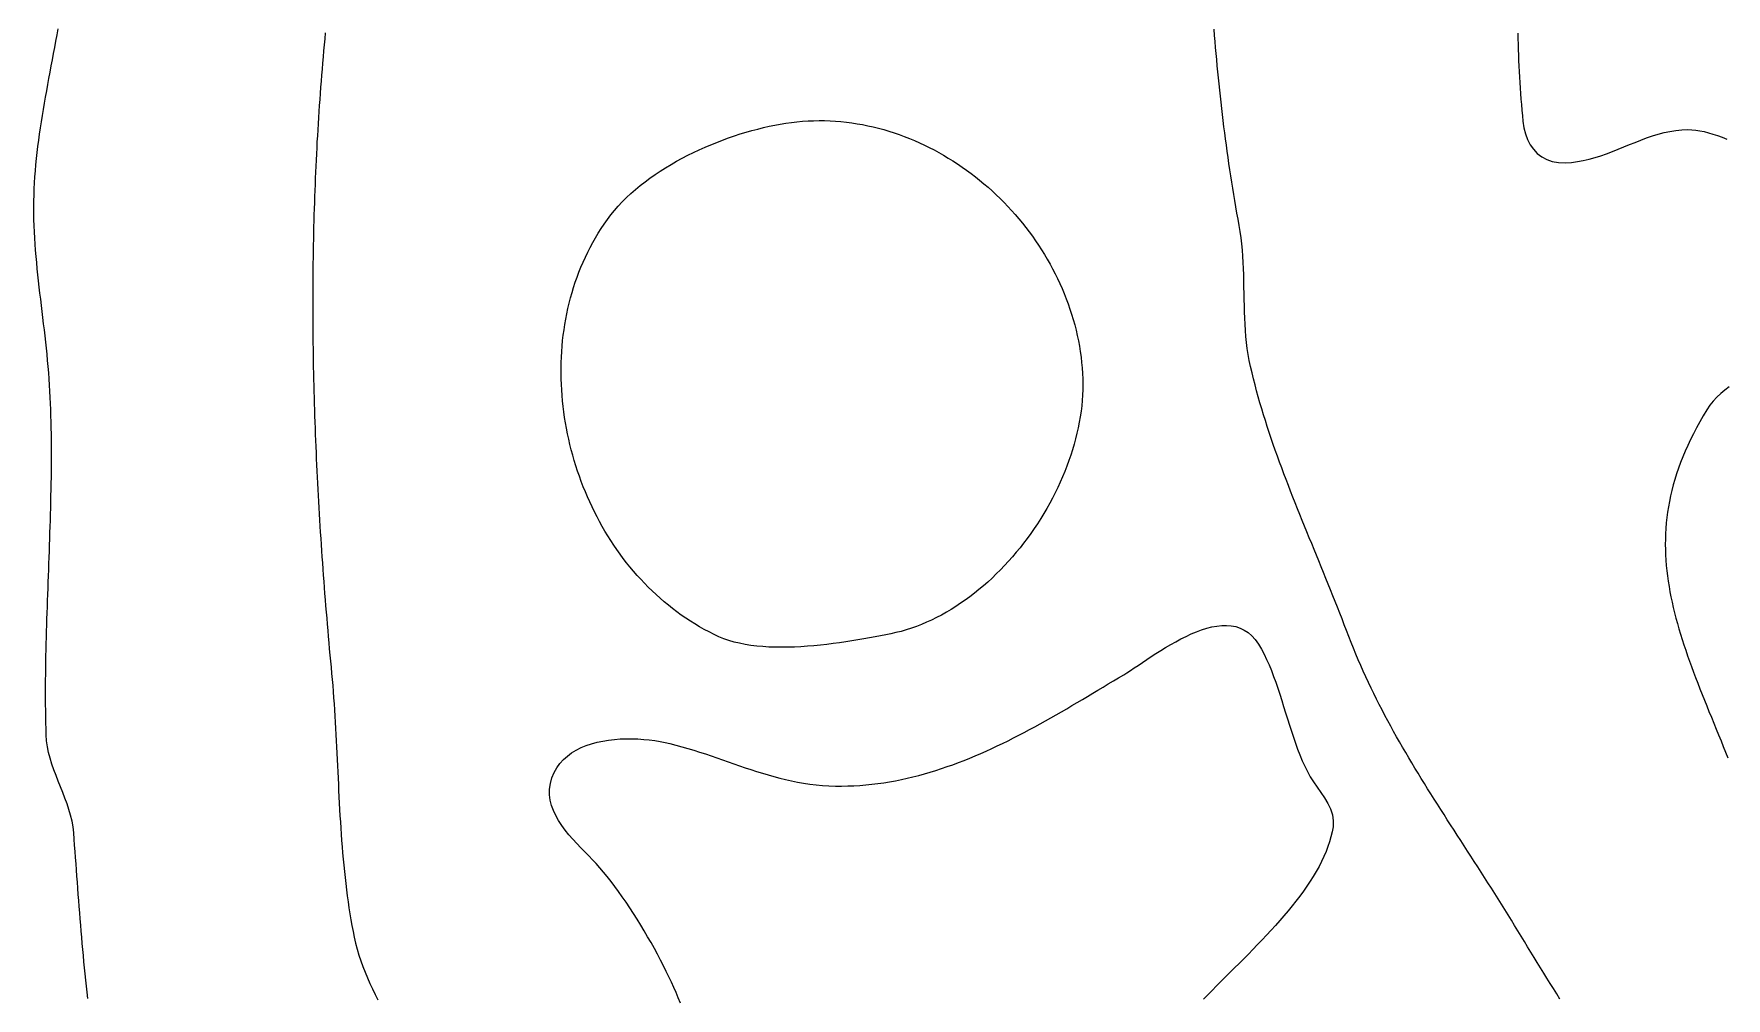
# Model space of a CAD drawing. Header units: millimetres. Extents: x 30 to 1626, y 31 to 955.
# Drawn here: x 76.4 to 352.3, y 327.3 to 484.5 of the extents above; entities that cross this region are included whole.
import ezdxf

# ---------------------------------------------------------------- set-up
doc = ezdxf.new("R2010")
doc.units = ezdxf.units.MM
doc.layers.add('0_0_0', color=3, linetype='Continuous')

msp = doc.modelspace()

# ---------------------------------------------------------------- linework, layer by layer
at = {"layer": '0_0_0'}
for points in [[(85.21, 327.25), (85.09, 328.25), (84.98, 329.25), (84.87, 330.24), (84.76, 331.24), (84.66, 332.24), (84.56, 333.23), (84.47, 334.23), (84.38, 335.23), (84.29, 336.23), (84.2, 337.22), (84.11, 338.22), (84.03, 339.22), (83.95, 340.21), (83.87, 341.21), (83.79, 342.21), (83.71, 343.21), (83.64, 344.21), (83.56, 345.2), (83.49, 346.2), (83.42, 347.2), (83.34, 348.2), (83.27, 349.2), (83.19, 350.21), (83.12, 351.21), (83.04, 352.21), (82.97, 353.21), (82.89, 354.22), (82.78, 355.2), (82.61, 356.16), (82.38, 357.11), (82.1, 358.06), (81.8, 358.99), (81.46, 359.92), (81.1, 360.84), (80.73, 361.76), (80.37, 362.68), (80, 363.6), (79.66, 364.53), (79.34, 365.45), (79.05, 366.39), (78.8, 367.33), (78.61, 368.28), (78.47, 369.24), (78.4, 370.22), (78.37, 371.2), (78.35, 372.19), (78.33, 373.17), (78.32, 374.16), (78.31, 375.15), (78.3, 376.14), (78.3, 377.13), (78.3, 378.12), (78.31, 379.11), (78.32, 380.11), (78.33, 381.1), (78.35, 382.1), (78.36, 383.09), (78.39, 384.09), (78.41, 385.09), (78.43, 386.09), (78.46, 387.09), (78.49, 388.09), (78.52, 389.09), (78.55, 390.09), (78.59, 391.1), (78.62, 392.1), (78.66, 393.1), (78.7, 394.11), (78.73, 395.11), (78.77, 396.12), (78.81, 397.12), (78.84, 398.13), (78.88, 399.13), (78.92, 400.14), (78.95, 401.15), (78.99, 402.15), (79.02, 403.16), (79.05, 404.16), (79.08, 405.17), (79.11, 406.18), (79.14, 407.18), (79.16, 408.19), (79.18, 409.19), (79.2, 410.2), (79.22, 411.2), (79.24, 412.21), (79.25, 413.21), (79.26, 414.22), (79.26, 415.22), (79.26, 416.22), (79.26, 417.23), (79.25, 418.23), (79.24, 419.23), (79.23, 420.23), (79.21, 421.23), (79.18, 422.23), (79.15, 423.23), (79.11, 424.22), (79.07, 425.22), (79.02, 426.23), (78.96, 427.23), (78.9, 428.23), (78.82, 429.24), (78.73, 430.24), (78.64, 431.24), (78.54, 432.24), (78.44, 433.24), (78.33, 434.23), (78.21, 435.23), (78.1, 436.23), (77.98, 437.22), (77.86, 438.22), (77.74, 439.21), (77.62, 440.21), (77.5, 441.21), (77.38, 442.2), (77.27, 443.2), (77.16, 444.19), (77.05, 445.19), (76.95, 446.19), (76.85, 447.18), (76.76, 448.18), (76.68, 449.18), (76.61, 450.18), (76.54, 451.18), (76.49, 452.18), (76.45, 453.18), (76.41, 454.19), (76.39, 455.19), (76.39, 456.2), (76.39, 457.21), (76.42, 458.22), (76.45, 459.19), (76.5, 460.17), (76.56, 461.15), (76.64, 462.14), (76.73, 463.13), (76.83, 464.12), (76.94, 465.11), (77.06, 466.11), (77.18, 467.11), (77.32, 468.11), (77.47, 469.12), (77.62, 470.12), (77.78, 471.13), (77.95, 472.14), (78.12, 473.15), (78.3, 474.16), (78.48, 475.18), (78.66, 476.19), (78.85, 477.2), (79.04, 478.21), (79.23, 479.23), (79.42, 480.24), (79.61, 481.25), (79.8, 482.26), (79.99, 483.27), (80.18, 484.28), (80.36, 485.29)], [(123.91, 484.64), (123.82, 483.65), (123.72, 482.66), (123.63, 481.68), (123.55, 480.69), (123.46, 479.7), (123.38, 478.71), (123.3, 477.73), (123.22, 476.74), (123.15, 475.75), (123.07, 474.76), (123, 473.78), (122.93, 472.79), (122.86, 471.8), (122.8, 470.81), (122.74, 469.82), (122.68, 468.83), (122.62, 467.84), (122.56, 466.85), (122.51, 465.86), (122.46, 464.88), (122.41, 463.89), (122.36, 462.9), (122.32, 461.91), (122.28, 460.92), (122.24, 459.92), (122.2, 458.93), (122.16, 457.94), (122.13, 456.95), (122.1, 455.96), (122.07, 454.97), (122.04, 453.98), (122.01, 452.99), (121.99, 452), (121.97, 451), (121.95, 450.01), (121.93, 449.02), (121.91, 448.03), (121.9, 447.04), (121.89, 446.04), (121.88, 445.05), (121.87, 444.06), (121.87, 443.06), (121.86, 442.07), (121.86, 441.08), (121.86, 440.08), (121.86, 439.09), (121.86, 438.1), (121.87, 437.1), (121.88, 436.11), (121.89, 435.12), (121.9, 434.12), (121.91, 433.13), (121.93, 432.13), (121.94, 431.14), (121.96, 430.14), (121.98, 429.15), (122, 428.15), (122.03, 427.16), (122.05, 426.16), (122.08, 425.17), (122.11, 424.17), (122.14, 423.17), (122.17, 422.18), (122.21, 421.18), (122.24, 420.19), (122.28, 419.19), (122.32, 418.19), (122.36, 417.2), (122.4, 416.2), (122.45, 415.2), (122.49, 414.2), (122.54, 413.21), (122.59, 412.21), (122.64, 411.21), (122.69, 410.21), (122.75, 409.22), (122.8, 408.22), (122.86, 407.22), (122.92, 406.22), (122.98, 405.22), (123.04, 404.22), (123.1, 403.23), (123.17, 402.23), (123.23, 401.23), (123.3, 400.23), (123.37, 399.23), (123.44, 398.23), (123.51, 397.23), (123.58, 396.23), (123.66, 395.23), (123.74, 394.23), (123.81, 393.23), (123.89, 392.23), (123.97, 391.23), (124.05, 390.23), (124.14, 389.23), (124.22, 388.23), (124.31, 387.23), (124.39, 386.23), (124.48, 385.23), (124.57, 384.23), (124.66, 383.22), (124.76, 382.22), (124.85, 381.22), (124.94, 380.22), (125.03, 379.24), (125.12, 378.25), (125.2, 377.27), (125.27, 376.27), (125.34, 375.28), (125.41, 374.28), (125.47, 373.28), (125.53, 372.27), (125.59, 371.27), (125.64, 370.26), (125.7, 369.25), (125.75, 368.24), (125.8, 367.22), (125.85, 366.21), (125.89, 365.19), (125.94, 364.17), (125.99, 363.15), (126.04, 362.13), (126.09, 361.12), (126.14, 360.1), (126.2, 359.08), (126.25, 358.06), (126.31, 357.04), (126.37, 356.03), (126.44, 355.01), (126.5, 354), (126.58, 352.99), (126.66, 351.98), (126.74, 350.97), (126.83, 349.97), (126.92, 348.96), (127.02, 347.96), (127.13, 346.97), (127.24, 345.97), (127.36, 344.98), (127.49, 344), (127.62, 343.02), (127.77, 342.04), (127.92, 341.06), (128.08, 340.09), (128.26, 339.13), (128.44, 338.17), (128.63, 337.22), (128.85, 336.24), (129.11, 335.28), (129.4, 334.33), (129.71, 333.38), (130.05, 332.45), (130.41, 331.53), (130.8, 330.61), (131.2, 329.7), (131.61, 328.8), (132.04, 327.9), (132.47, 327)], [(325.25, 327.16), (324.72, 328), (324.19, 328.85), (323.65, 329.69), (323.12, 330.54), (322.6, 331.39), (322.07, 332.24), (321.54, 333.1), (321.02, 333.95), (320.49, 334.81), (319.96, 335.67), (319.44, 336.53), (318.91, 337.4), (318.38, 338.26), (317.85, 339.13), (317.32, 339.99), (316.78, 340.86), (316.25, 341.73), (315.7, 342.6), (315.16, 343.47), (314.61, 344.35), (314.06, 345.22), (313.5, 346.1), (312.94, 346.97), (312.39, 347.84), (311.83, 348.71), (311.27, 349.57), (310.72, 350.43), (310.16, 351.28), (309.61, 352.14), (309.06, 352.99), (308.51, 353.84), (307.97, 354.68), (307.42, 355.53), (306.88, 356.37), (306.34, 357.21), (305.8, 358.06), (305.26, 358.9), (304.73, 359.74), (304.2, 360.58), (303.67, 361.42), (303.15, 362.26), (302.63, 363.1), (302.11, 363.95), (301.6, 364.79), (301.09, 365.64), (300.59, 366.49), (300.09, 367.34), (299.59, 368.2), (299.1, 369.05), (298.61, 369.91), (298.13, 370.77), (297.65, 371.64), (297.18, 372.51), (296.71, 373.39), (296.25, 374.27), (295.79, 375.15), (295.34, 376.04), (294.9, 376.94), (294.46, 377.84), (294.02, 378.74), (293.6, 379.66), (293.18, 380.58), (292.76, 381.5), (292.36, 382.44), (291.96, 383.38), (291.56, 384.33), (291.18, 385.28), (290.8, 386.25), (290.43, 387.22), (290.07, 388.17), (289.71, 389.11), (289.34, 390.06), (288.97, 391), (288.6, 391.95), (288.22, 392.89), (287.84, 393.84), (287.46, 394.78), (287.08, 395.72), (286.7, 396.67), (286.31, 397.61), (285.92, 398.55), (285.54, 399.5), (285.15, 400.44), (284.76, 401.39), (284.37, 402.33), (283.99, 403.28), (283.6, 404.22), (283.22, 405.17), (282.83, 406.12), (282.45, 407.07), (282.07, 408.01), (281.7, 408.96), (281.33, 409.91), (280.96, 410.87), (280.59, 411.82), (280.23, 412.77), (279.87, 413.73), (279.52, 414.68), (279.17, 415.64), (278.83, 416.6), (278.5, 417.56), (278.16, 418.52), (277.84, 419.49), (277.52, 420.45), (277.21, 421.42), (276.91, 422.39), (276.62, 423.36), (276.33, 424.33), (276.05, 425.31), (275.78, 426.29), (275.52, 427.27), (275.27, 428.25), (275.03, 429.23), (274.79, 430.22), (274.59, 431.2), (274.41, 432.18), (274.26, 433.16), (274.14, 434.15), (274.04, 435.15), (273.96, 436.14), (273.9, 437.14), (273.85, 438.15), (273.81, 439.15), (273.78, 440.16), (273.76, 441.16), (273.74, 442.17), (273.72, 443.18), (273.7, 444.19), (273.68, 445.2), (273.64, 446.21), (273.6, 447.22), (273.54, 448.22), (273.46, 449.23), (273.37, 450.23), (273.25, 451.23), (273.11, 452.23), (272.94, 453.22), (272.76, 454.24), (272.58, 455.25), (272.4, 456.26), (272.23, 457.28), (272.06, 458.29), (271.89, 459.29), (271.73, 460.3), (271.57, 461.31), (271.42, 462.32), (271.27, 463.32), (271.13, 464.32), (270.98, 465.33), (270.85, 466.33), (270.71, 467.33), (270.58, 468.33), (270.45, 469.32), (270.33, 470.32), (270.21, 471.32), (270.09, 472.31), (269.98, 473.31), (269.87, 474.3), (269.76, 475.3), (269.66, 476.29), (269.56, 477.28), (269.46, 478.27), (269.37, 479.27), (269.28, 480.26), (269.19, 481.25), (269.1, 482.24), (269.02, 483.23), (268.94, 484.21), (268.87, 485.2)], [(318.39, 484.57), (318.4, 483.67), (318.42, 482.78), (318.44, 481.89), (318.47, 480.99), (318.5, 480.1), (318.54, 479.2), (318.58, 478.31), (318.63, 477.41), (318.68, 476.51), (318.74, 475.61), (318.81, 474.72), (318.88, 473.82), (318.96, 472.92), (319.04, 472.02), (319.13, 471.12), (319.22, 470.22), (319.38, 469.16), (319.64, 468.16), (319.98, 467.23), (320.41, 466.39), (320.93, 465.64), (321.55, 464.98), (322.27, 464.43), (323.08, 464), (323.99, 463.68), (325, 463.5), (326.12, 463.45), (327.11, 463.51), (328.09, 463.63), (329.05, 463.8), (330.01, 464.02), (330.97, 464.29), (331.91, 464.59), (332.85, 464.92), (333.79, 465.28), (334.72, 465.65), (335.65, 466.03), (336.58, 466.41), (337.51, 466.78), (338.45, 467.15), (339.38, 467.5), (340.32, 467.82), (341.27, 468.11), (342.22, 468.36), (343.18, 468.57), (344.15, 468.72), (345.12, 468.82), (346.11, 468.85), (346.74, 468.83), (347.39, 468.76), (348.06, 468.66), (348.75, 468.52), (349.47, 468.35), (350.19, 468.13), (350.94, 467.88), (351.7, 467.6), (352.47, 467.29)], [(198.11, 469.75), (199.02, 469.91), (199.92, 470.03), (200.83, 470.14), (201.73, 470.22), (202.63, 470.28), (203.53, 470.31), (204.43, 470.33), (205.33, 470.32), (206.22, 470.29), (207.11, 470.24), (208, 470.17), (208.89, 470.07), (209.77, 469.96), (210.64, 469.82), (211.52, 469.67), (212.39, 469.49), (213.25, 469.3), (214.11, 469.09), (214.97, 468.85), (215.82, 468.6), (216.66, 468.33), (217.5, 468.04), (218.33, 467.74), (219.16, 467.41), (219.98, 467.07), (220.79, 466.71), (221.6, 466.34), (222.39, 465.94), (223.19, 465.54), (223.97, 465.11), (224.74, 464.67), (225.51, 464.21), (226.27, 463.74), (227.02, 463.26), (227.75, 462.75), (228.49, 462.24), (229.21, 461.71), (229.92, 461.16), (230.62, 460.6), (231.31, 460.03), (231.99, 459.45), (232.65, 458.85), (233.31, 458.24), (233.96, 457.61), (234.59, 456.98), (235.21, 456.33), (235.82, 455.67), (236.42, 455), (237, 454.32), (237.58, 453.63), (238.13, 452.92), (238.68, 452.21), (239.21, 451.49), (239.73, 450.75), (240.23, 450.01), (240.72, 449.26), (241.19, 448.5), (241.65, 447.73), (242.09, 446.95), (242.52, 446.16), (242.93, 445.37), (243.33, 444.57), (243.7, 443.76), (244.07, 442.94), (244.41, 442.12), (244.74, 441.29), (245.05, 440.45), (245.34, 439.61), (245.62, 438.76), (245.88, 437.91), (246.12, 437.05), (246.34, 436.18), (246.54, 435.31), (246.72, 434.44), (246.88, 433.56), (247.02, 432.68), (247.15, 431.79), (247.25, 430.9), (247.33, 430.01), (247.39, 429.12), (247.43, 428.22), (247.45, 427.35), (247.44, 426.48), (247.4, 425.6), (247.34, 424.72), (247.26, 423.83), (247.15, 422.94), (247.02, 422.05), (246.87, 421.16), (246.69, 420.26), (246.49, 419.37), (246.27, 418.48), (246.03, 417.58), (245.77, 416.69), (245.48, 415.8), (245.18, 414.91), (244.85, 414.02), (244.51, 413.14), (244.14, 412.26), (243.76, 411.39), (243.35, 410.52), (242.93, 409.65), (242.49, 408.8), (242.04, 407.95), (241.56, 407.11), (241.07, 406.27), (240.57, 405.45), (240.04, 404.63), (239.5, 403.82), (238.95, 403.03), (238.38, 402.24), (237.79, 401.47), (237.2, 400.71), (236.58, 399.96), (235.96, 399.22), (235.32, 398.5), (234.67, 397.8), (234, 397.1), (233.32, 396.43), (232.64, 395.77), (231.94, 395.12), (231.23, 394.5), (230.5, 393.89), (229.77, 393.3), (229.03, 392.73), (228.28, 392.18), (227.52, 391.65), (226.75, 391.14), (225.97, 390.65), (225.19, 390.19), (224.39, 389.74), (223.59, 389.32), (222.78, 388.93), (221.97, 388.56), (221.15, 388.21), (220.32, 387.89), (219.49, 387.59), (218.65, 387.32), (217.81, 387.08), (216.96, 386.87), (216.11, 386.68), (215.3, 386.52), (214.46, 386.36), (213.58, 386.19), (212.67, 386.02), (211.74, 385.86), (210.78, 385.69), (209.8, 385.53), (208.79, 385.38), (207.77, 385.23), (206.74, 385.09), (205.7, 384.96), (204.65, 384.85), (203.59, 384.74), (202.53, 384.66), (201.47, 384.58), (200.41, 384.53), (199.35, 384.5), (198.31, 384.48), (197.27, 384.5), (196.25, 384.53), (195.25, 384.59), (194.26, 384.68), (193.3, 384.8), (192.36, 384.95), (191.44, 385.13), (190.56, 385.34), (189.71, 385.59), (188.89, 385.88), (188.11, 386.21), (187.31, 386.59), (186.51, 386.99), (185.72, 387.4), (184.95, 387.84), (184.19, 388.29), (183.44, 388.75), (182.7, 389.24), (181.97, 389.74), (181.25, 390.25), (180.55, 390.78), (179.86, 391.33), (179.18, 391.89), (178.51, 392.47), (177.85, 393.06), (177.21, 393.66), (176.57, 394.28), (175.95, 394.91), (175.35, 395.56), (174.75, 396.21), (174.17, 396.88), (173.6, 397.57), (173.05, 398.26), (172.5, 398.96), (171.97, 399.68), (171.46, 400.4), (170.95, 401.14), (170.46, 401.89), (169.99, 402.64), (169.52, 403.41), (169.08, 404.18), (168.64, 404.96), (168.22, 405.75), (167.81, 406.55), (167.41, 407.36), (167.03, 408.18), (166.67, 409), (166.32, 409.83), (165.98, 410.66), (165.66, 411.5), (165.35, 412.35), (165.05, 413.2), (164.78, 414.06), (164.51, 414.92), (164.26, 415.79), (164.03, 416.66), (163.81, 417.53), (163.6, 418.41), (163.41, 419.29), (163.24, 420.18), (163.08, 421.07), (162.94, 421.96), (162.81, 422.85), (162.7, 423.74), (162.61, 424.63), (162.53, 425.53), (162.46, 426.43), (162.41, 427.32), (162.38, 428.22), (162.37, 429.11), (162.37, 430.01), (162.39, 430.9), (162.42, 431.79), (162.47, 432.69), (162.54, 433.57), (162.62, 434.46), (162.72, 435.34), (162.84, 436.23), (162.98, 437.1), (163.13, 437.98), (163.3, 438.85), (163.48, 439.71), (163.69, 440.58), (163.91, 441.43), (164.15, 442.28), (164.41, 443.13), (164.68, 443.97), (164.97, 444.8), (165.28, 445.63), (165.61, 446.45), (165.96, 447.26), (166.32, 448.07), (166.71, 448.87), (167.11, 449.66), (167.53, 450.44), (167.97, 451.21), (168.43, 451.97), (168.9, 452.73), (169.4, 453.47), (169.91, 454.2), (170.47, 454.95), (171.07, 455.68), (171.69, 456.4), (172.35, 457.1), (173.04, 457.78), (173.75, 458.45), (174.49, 459.1), (175.26, 459.73), (176.05, 460.35), (176.86, 460.95), (177.69, 461.53), (178.54, 462.1), (179.41, 462.65), (180.29, 463.18), (181.19, 463.69), (182.1, 464.19), (183.02, 464.67), (183.95, 465.13), (184.89, 465.57), (185.84, 465.99), (186.8, 466.4), (187.75, 466.78), (188.71, 467.15), (189.67, 467.5), (190.63, 467.83), (191.59, 468.14), (192.54, 468.43), (193.49, 468.7), (194.44, 468.95), (195.37, 469.18), (196.3, 469.39), (197.21, 469.58), (198.11, 469.75)], [(352.85, 426.92), (352.15, 426.41), (351.48, 425.86), (350.85, 425.27), (350.25, 424.62), (349.7, 423.93), (349.2, 423.18), (348.6, 422.19), (348.04, 421.21), (347.5, 420.24), (347, 419.28), (346.53, 418.33), (346.08, 417.38), (345.66, 416.44), (345.27, 415.51), (344.91, 414.59), (344.57, 413.66), (344.26, 412.75), (343.98, 411.84), (343.72, 410.94), (343.49, 410.04), (343.28, 409.15), (343.1, 408.26), (342.94, 407.37), (342.8, 406.49), (342.69, 405.61), (342.59, 404.74), (342.52, 403.86), (342.47, 402.99), (342.44, 402.13), (342.43, 401.26), (342.45, 400.4), (342.48, 399.54), (342.52, 398.68), (342.59, 397.82), (342.68, 396.96), (342.78, 396.11), (342.9, 395.25), (343.03, 394.39), (343.18, 393.53), (343.35, 392.68), (343.53, 391.82), (343.73, 390.96), (343.94, 390.1), (344.16, 389.23), (344.4, 388.37), (344.65, 387.5), (344.91, 386.63), (345.18, 385.75), (345.46, 384.88), (345.76, 384), (346.06, 383.11), (346.38, 382.23), (346.7, 381.33), (347.03, 380.44), (347.37, 379.54), (347.72, 378.63), (348.07, 377.72), (348.43, 376.8), (348.8, 375.88), (349.18, 374.95), (349.55, 374.01), (349.94, 373.07), (350.33, 372.12), (350.72, 371.16), (351.11, 370.19), (351.51, 369.22), (351.88, 368.3), (352.26, 367.37), (352.63, 366.44)], [(181.82, 326.46), (181.48, 327.34), (181.12, 328.22), (180.76, 329.04), (180.37, 329.9), (179.96, 330.77), (179.52, 331.67), (179.06, 332.58), (178.58, 333.51), (178.08, 334.45), (177.57, 335.4), (177.03, 336.35), (176.48, 337.31), (175.92, 338.26), (175.35, 339.21), (174.76, 340.16), (174.17, 341.09), (173.57, 342.01), (172.96, 342.92), (172.35, 343.81), (171.74, 344.67), (171.12, 345.51), (170.51, 346.32), (169.89, 347.1), (169.28, 347.84), (168.67, 348.55), (168.07, 349.22), (167.49, 349.83), (166.88, 350.47), (166.23, 351.12), (165.58, 351.8), (164.92, 352.49), (164.27, 353.2), (163.63, 353.93), (163.03, 354.68), (162.46, 355.45), (161.94, 356.24), (161.49, 357.05), (161.1, 357.87), (160.8, 358.71), (160.59, 359.58), (160.48, 360.46), (160.48, 361.35), (160.61, 362.27), (160.87, 363.2), (161.23, 364.05), (161.66, 364.83), (162.17, 365.54), (162.75, 366.18), (163.39, 366.76), (164.08, 367.27), (164.83, 367.73), (165.62, 368.13), (166.46, 368.47), (167.33, 368.77), (168.23, 369.01), (169.15, 369.21), (170.09, 369.36), (171.05, 369.48), (172.01, 369.55), (172.98, 369.58), (173.94, 369.58), (174.89, 369.55), (175.83, 369.48), (176.75, 369.39), (177.64, 369.28), (178.5, 369.14), (179.33, 368.98), (180.11, 368.8), (181.1, 368.55), (182.08, 368.28), (183.05, 368), (184.01, 367.71), (184.96, 367.41), (185.9, 367.1), (186.84, 366.78), (187.77, 366.46), (188.7, 366.14), (189.62, 365.82), (190.55, 365.49), (191.47, 365.17), (192.39, 364.86), (193.32, 364.55), (194.25, 364.25), (195.18, 363.95), (196.12, 363.67), (197.06, 363.41), (198.01, 363.16), (198.97, 362.92), (199.94, 362.7), (200.92, 362.51), (201.92, 362.34), (202.93, 362.19), (203.95, 362.06), (204.99, 361.97), (206.04, 361.9), (207.11, 361.87), (208.11, 361.86), (209.11, 361.88), (210.1, 361.91), (211.08, 361.97), (212.06, 362.05), (213.04, 362.15), (214.01, 362.27), (214.98, 362.4), (215.94, 362.56), (216.9, 362.73), (217.85, 362.92), (218.8, 363.13), (219.74, 363.35), (220.69, 363.6), (221.62, 363.85), (222.56, 364.12), (223.49, 364.41), (224.41, 364.71), (225.33, 365.03), (226.25, 365.35), (227.17, 365.69), (228.08, 366.05), (228.99, 366.41), (229.89, 366.79), (230.79, 367.17), (231.69, 367.57), (232.59, 367.98), (233.48, 368.4), (234.37, 368.82), (235.25, 369.26), (236.14, 369.7), (237.01, 370.15), (237.89, 370.61), (238.77, 371.07), (239.64, 371.54), (240.51, 372.02), (241.37, 372.5), (242.24, 372.98), (243.1, 373.47), (243.96, 373.97), (244.82, 374.47), (245.67, 374.97), (246.52, 375.47), (247.37, 375.97), (248.22, 376.48), (249.07, 376.98), (249.91, 377.49), (250.76, 378), (251.6, 378.51), (252.44, 379.01), (253.28, 379.52), (254.11, 380.02), (254.64, 380.34), (255.21, 380.71), (255.82, 381.11), (256.47, 381.54), (257.15, 382), (257.86, 382.47), (258.6, 382.96), (259.36, 383.45), (260.15, 383.95), (260.95, 384.44), (261.77, 384.92), (262.6, 385.39), (263.44, 385.84), (264.28, 386.26), (265.13, 386.65), (265.98, 387.01), (266.82, 387.32), (267.66, 387.58), (268.49, 387.8), (269.31, 387.95), (270.1, 388.03), (270.89, 388.05), (271.65, 387.99), (272.38, 387.85), (273.09, 387.62), (273.76, 387.3), (274.4, 386.89), (275, 386.37), (275.57, 385.74), (276.09, 384.99), (276.56, 384.19), (277, 383.35), (277.42, 382.49), (277.81, 381.6), (278.19, 380.68), (278.55, 379.74), (278.9, 378.78), (279.23, 377.81), (279.56, 376.82), (279.88, 375.83), (280.19, 374.82), (280.5, 373.82), (280.82, 372.81), (281.13, 371.81), (281.45, 370.81), (281.78, 369.82), (282.12, 368.84), (282.47, 367.87), (282.84, 366.93), (283.22, 366), (283.63, 365.1), (284.06, 364.22), (284.53, 363.38), (285.08, 362.54), (285.68, 361.69), (286.28, 360.83), (286.86, 359.95), (287.39, 359.05), (287.82, 358.14), (288.13, 357.19), (288.28, 356.22), (288.24, 355.22), (288.1, 354.42), (287.91, 353.61), (287.69, 352.8), (287.42, 352), (287.11, 351.19), (286.76, 350.38), (286.38, 349.57), (285.96, 348.76), (285.51, 347.95), (285.03, 347.14), (284.51, 346.34), (283.97, 345.53), (283.41, 344.72), (282.82, 343.92), (282.2, 343.12), (281.57, 342.32), (280.91, 341.52), (280.24, 340.72), (279.55, 339.93), (278.85, 339.14), (278.14, 338.36), (277.41, 337.58), (276.68, 336.8), (275.94, 336.02), (275.19, 335.25), (274.44, 334.49), (273.69, 333.73), (272.94, 332.97), (272.19, 332.23), (271.44, 331.48), (270.7, 330.75), (269.96, 330.02), (269.24, 329.29), (268.52, 328.57), (267.81, 327.86), (267.12, 327.16)]]:
    msp.add_lwpolyline(points, dxfattribs=at)

doc.saveas('drawing.dxf')
